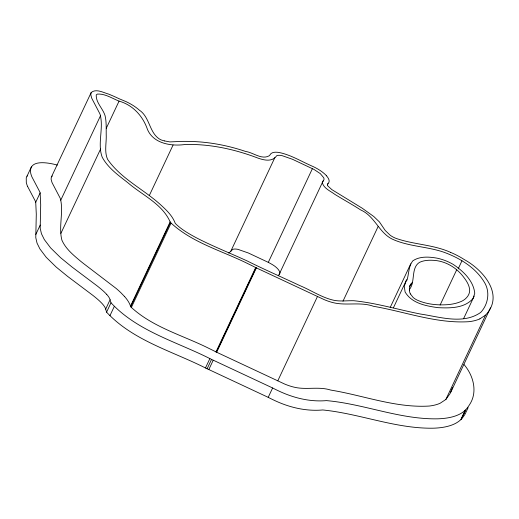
<?xml version="1.0" encoding="UTF-8"?>
<svg xmlns="http://www.w3.org/2000/svg" width="519" height="519" viewBox="0 0 519 519"><rect width="100%" height="100%" fill="white"/><g stroke="black" fill="none" stroke-linecap="round" stroke-linejoin="round"><path stroke-width="0.78" d="M124.521 296.485L120.94 292.774A75.489 29.252 25.2 0 0 116.152 288.441L84.376 264.184A137.23 53.178 25.2 0 1 80.594 261.193C73.432 255.166 65.699 248.906 61.884 240.109C58.55 227.192 63.344 213.361 60.755 200.198L100.452 115.841C103.469 129.367 97.313 144.288 102.224 157.238C108.075 168.072 118.494 175.351 127.959 182.805C142.329 195.228 162.661 204.019 170.368 222.424C192.465 243.171 222.949 251.001 249.431 264.437A70.279 27.235 25.2 0 1 255.692 267.57L324.31 299.677A27.267 10.568 25.2 0 0 331.531 302.227A25.522 9.887 25.2 0 0 333.198 302.668C346.471 305.944 360.381 301.604 373.55 306.307C405.183 311.724 436.466 323.759 468.962 321.683A85.44 33.106 25.2 0 0 479.867 318.867M105.74 309.155A25.742 9.971 25.2 0 0 102.301 303.784L101.938 303.394A38.114 14.772 25.2 0 0 101.523 302.96L99.745 301.195A51.666 20.02 25.2 0 0 96.45 298.289L94.945 297.037A106.823 41.397 25.2 0 0 92.797 295.317L67.658 276.426L56.156 267.038L46.197 257.268L39.911 248.932L37.037 243.119L35.772 237.592L36.291 214.224L35.727 202.254A24.646 9.55 25.2 0 0 35.324 201.145L27.533 186.321M106.7 294.409L106.35 294.026A38.114 14.772 25.2 0 0 105.934 293.585L104.157 291.821A51.666 20.02 25.2 0 0 100.861 288.914L99.356 287.662A106.823 41.397 25.2 0 0 97.209 285.943L72.07 267.051L60.567 257.664L50.609 247.894L44.323 239.564L41.449 233.745L40.184 228.224L40.696 204.849L40.138 192.88A24.646 9.55 25.2 0 0 39.736 191.777L31.944 176.953A76.137 29.505 25.2 0 1 30.712 173.21C28.26 158.451 49.279 162.875 57.35 165.081M409.29 289.673C415.687 282.161 410.6 267.888 419.54 262.342C423.913 260.266 428.915 260.032 433.67 260.343C445.977 261.031 457.226 268.044 464.284 278.015A54.534 21.13 25.2 0 1 469.312 287.708C471.239 294.474 465.433 300.339 459.367 302.175A93.199 36.116 25.2 0 1 448.007 304.634C437.731 305.38 427.014 304.445 417.497 300.235A10.108 3.918 25.2 0 1 416.329 299.645L415.764 299.327A8.109 3.146 25.2 0 1 413.13 297.458L410.386 293.929M452.574 387.369L450.044 393.642L445.912 399.422M406.513 279.968L404.269 286.339L405.105 291.983C411.684 303.336 426.041 306.015 438.017 307.657C449.986 308.247 464.505 308.383 473.017 298.529L474.768 293.261C473.438 280.662 463.162 271.022 453.074 264.327C448.118 261.446 442.72 259.364 437.121 258.17C429.116 256.769 419.884 256.055 412.826 260.823C408.518 266.176 408.914 273.779 407.032 280.182L406.513 279.968L393.402 307.838M468.119 407.662L465.05 414.168A231.662 89.774 25.2 0 1 461.281 419.19L465.699 409.822A231.662 89.774 25.2 0 0 469.468 404.794C478.012 392.105 473.38 375.347 463.999 364.533M390.217 307.436L410.763 263.769M463.59 318.66L474.223 296.051M27.526 186.321A76.137 29.505 25.2 0 1 26.3 182.584L26.248 177.842L31.374 166.884M35.727 202.254L40.138 192.88M60.781 200.204A35.59 13.792 25.2 0 0 60.061 197.94L52.257 183.019A63.96 24.782 25.2 0 1 51.874 182.078L51.096 179.152L51.336 177.148L91.195 92.479C96.184 88.379 103.365 92.661 108.64 94.108A65.141 25.243 25.2 0 1 118.799 98.597L126.046 101.627A26.858 10.406 25.2 0 1 130.288 103.8L131.878 104.721A23.984 9.297 25.2 0 1 134.862 106.642L136.238 107.628A26.735 10.361 25.2 0 1 139.326 110.138C150.212 117.216 149.174 133.999 160.864 139.812A13.909 5.391 25.2 0 0 164.646 140.928M35.817 234.439L40.229 225.071M106.291 128.251L119.065 101.114C132.961 105.007 143.01 116.25 147.532 129.614C153.643 143.757 171.562 146.436 185.127 144.49C209.358 143.86 233.349 148.934 255.977 157.354C262.659 159.917 271.95 162.804 276.711 155.706A11.353 4.399 25.2 0 1 282.109 155.648L292.482 159.281L313.956 169.421L320.327 173.644L323.707 177.738A13.059 5.06 25.2 0 1 323.914 179.762L322.267 182.526C323.694 188.488 330.467 191.011 334.924 194.417C343.455 199.666 352.239 204.48 360.647 209.923C375.315 216.293 379.065 233.745 393.694 239.752C409.725 246.616 427.63 246.577 444.024 252.273C460.236 258.203 476.436 268.07 485.083 283.497C490.144 292.891 487.873 304.854 480.659 312.464C463.032 324.803 439.84 316.875 420.403 314.034C398.216 309.648 376.372 303.018 353.822 300.728C347.114 300.553 340.334 301.63 333.691 300.254C321.546 297.51 311.089 290.231 299.671 285.528C282.278 277.321 264.638 269.653 247.427 261.076C230.352 253.155 212.751 246.343 196.046 237.624C188.669 233.641 181.254 229.411 175.286 223.429C172.593 215.943 166.677 210.312 160.935 205.07C143.705 189.253 121.076 178.912 107.576 159.32C104.137 151.554 106.609 142.822 106.213 134.59C106.136 128.277 106.525 121.803 105.059 115.627C102.892 108.497 95.814 102.632 96.236 94.945L97.319 94.095C105.085 93.511 112.091 98.383 119.065 101.114M60.892 233.368L100.589 149.018M149.258 195.644L173.074 145.035M106.583 312.153L110.995 302.778L110.073 299.755L105.662 309.129L106.583 312.153C132.527 340.094 170.693 350.695 203.87 367.16A31.717 12.294 25.2 0 1 205.459 367.971L268.213 397.346A56.999 22.09 25.2 0 0 273.87 400.136C289.031 407.389 305.918 411.483 322.773 409.965C359.79 413.624 395.374 428.72 432.989 428.201A108.795 42.162 25.2 0 0 456.22 423.017A115.912 44.919 25.2 0 0 460.989 419.488L465.407 410.12A115.912 44.919 25.2 0 1 460.606 413.63A108.795 42.162 25.2 0 1 437.4 418.827C399.533 419.469 363.748 403.847 326.445 400.616C309.83 402.056 293.222 397.872 278.281 390.762A56.999 22.09 25.2 0 1 272.624 387.972L209.871 358.603A31.717 12.294 25.2 0 0 208.281 357.786C175.104 341.32 136.938 330.726 110.995 302.778M109.944 315.675L114.355 306.301M450.661 252.403A35.461 13.741 25.2 0 1 464.473 259.688C483.014 269.874 504.877 294.798 485.609 315.065L445.853 399.481L440.177 403.224A85.44 33.106 25.2 0 1 429.271 406.04C395.686 408.116 363.449 395.407 330.707 390.067C318.523 386.162 305.717 390.262 293.507 387.018A25.522 9.887 25.2 0 1 290.958 386.318A27.455 10.639 25.2 0 1 284.62 384.034L215.995 351.927A70.279 27.235 25.2 0 0 209.734 348.794C183.246 335.365 152.774 327.521 130.671 306.781L130.49 306.178L170.187 221.821M130.671 306.781L170.368 222.424M131.346 307.488L171.036 223.131M228.704 253.071L230.721 251.404L274.823 157.679M205.459 367.977L209.871 358.603M207.1 368.84L211.505 359.472M215.995 351.927L255.692 267.577M216.326 352.103L256.016 267.752M216.663 352.258L256.354 267.908M208.794 369.632L213.205 360.257M278.469 275.686L279.812 273.494A13.059 5.06 25.2 0 0 279.598 271.469C277.237 267.084 272.559 264.586 268.304 262.361L312.406 168.636M279.073 274.545L323.175 180.82M327.346 184.972L328.034 183.499A19.106 7.402 25.2 0 0 326.457 175.779M268.213 397.346L272.624 387.972M277.801 380.803L317.492 296.446M342.988 301.182L378.195 226.362M409.653 286.306L410.685 284.107L411.71 284.535M411.145 284.594L412.177 282.394M440.106 305.049L456.675 269.841M458.173 268.861L461.968 260.791M450.79 392.202L490.481 307.851M460.995 419.495L465.407 410.12M91.195 92.479L90.773 94.601L91.565 97.728A63.96 24.782 25.2 0 0 91.947 98.662L99.771 113.59A35.59 13.792 25.2 0 1 100.472 115.847M230.721 251.404L232.609 249.431A11.353 4.399 25.2 0 1 238.007 249.373L248.38 253.006L268.304 262.361M26.962 176.259L27.637 175.364M51.498 176.836L52.322 175.986M328.034 183.499L327.418 184.641L327.8 185.919L331.855 189.623L362.256 208.236L373.823 216.553L379.441 221.937L385.241 230.507L390.191 235.243A10.536 4.081 25.2 0 0 393.674 237.339L394.712 237.825A13.715 5.313 25.2 0 0 395.757 238.279C413.611 244.644 433.235 244.501 450.661 252.403M485.55 315.124L479.874 318.867M164.666 140.954L169.921 141.908L181.981 141.389A226.089 87.614 25.2 0 1 187.729 141.389C207.425 141.564 227.004 145.151 245.643 151.464C253.116 152.417 261.641 160.06 269.147 155.823A43.687 16.926 25.2 0 0 269.77 155.194C271.353 151.632 276.121 151.989 279.293 152.534C290.296 154.785 300.079 160.689 310.206 165.256A48.442 18.768 25.2 0 0 312.957 166.495L313.444 166.716A21.779 8.44 25.2 0 1 326.535 175.785M409.4 290.043L409.582 291.548A29.083 11.269 25.2 0 0 410.367 293.923M106.713 294.409A25.742 9.971 25.2 0 1 110.151 299.781M124.534 296.485A47.372 18.36 25.2 0 1 130.503 306.178M410.698 284.107A95.256 36.914 25.2 0 0 409.601 287.37L409.407 289.051A56.928 22.058 25.2 0 0 409.4 290.043"/></g></svg>
